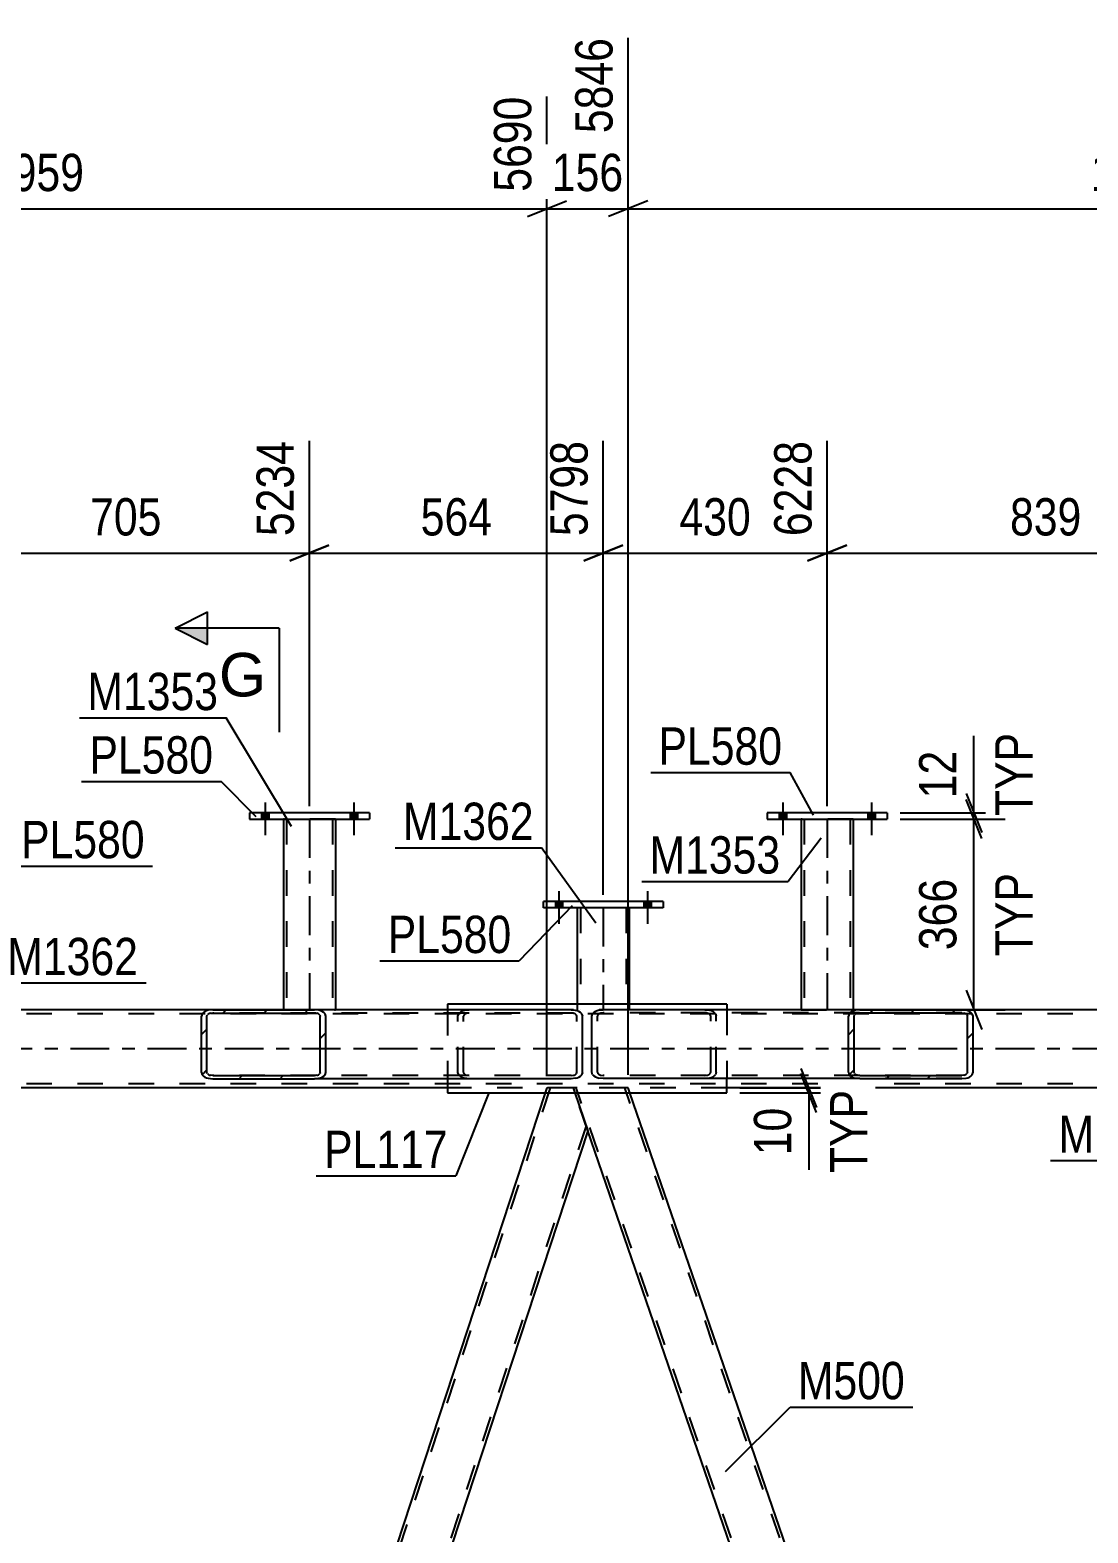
# Model space of a CAD drawing. Header units: millimetres. Extents: x -836 to 353, y -855 to -14.
# Drawn here: x -616.6 to -535.3, y -309.7 to -194.4 of the extents above; entities that cross this region are included whole.
import ezdxf

# ---------------------------------------------------------------- set-up
doc = ezdxf.new("R2010")
doc.units = ezdxf.units.MM
doc.linetypes.add('DXK_LINE_DOT2', pattern=[3.9198, 1.9599, -1.9599])
doc.linetypes.add('DXK_LINE_DOT3', pattern=[5.9187, 2.979, -0.9799, 0.9799, -0.9799])
doc.styles.add('Arial', font='ARIAL.TTF', dxfattribs={"height": 0.2})
doc.styles.add('Arial Narrow', font='ARIALN.TTF', dxfattribs={"height": 0.2})

# ---------------------------------------------------------------- blocks, each defined once
blk = doc.blocks.new('Part-570393895-1716 - 1253')
at = {"linetype": 'Continuous'}
h = blk.add_hatch(dxfattribs=at)
h.set_pattern_fill('', scale=0.7, style=0, pattern_type=0)
h.set_pattern_definition([(45, (-603.3475, -274.5692), (-1.57154, 1.57154), [])])
h.paths.add_polyline_path([(-603.41, -274.39), (-603.35, -274.57), (-603.16, -274.72), (-602.88, -274.83), (-602.54, -274.87), (-594.72, -274.87), (-594.38, -274.83), (-594.1, -274.73), (-593.91, -274.57), (-593.85, -274.39), (-593.85, -270.07), (-593.91, -269.88), (-594.1, -269.73), (-594.38, -269.62), (-594.72, -269.59), (-602.54, -269.59), (-602.88, -269.62), (-603.16, -269.73), (-603.35, -269.88), (-603.41, -270.07)])
h.paths.add_polyline_path([(-602.95, -269.97), (-602.85, -269.9), (-602.71, -269.84), (-602.54, -269.83), (-594.72, -269.83), (-594.55, -269.84), (-594.41, -269.9), (-594.31, -269.97), (-594.28, -270.07), (-594.28, -274.39), (-594.32, -274.48), (-594.41, -274.56), (-594.55, -274.61), (-594.72, -274.63), (-602.54, -274.63), (-602.71, -274.61), (-602.85, -274.56), (-602.95, -274.48), (-602.98, -274.39), (-602.98, -270.07)])
at = {"color": 2, "linetype": 'Continuous'}
for p, q in [((-603.35, -269.88), (-603.41, -270.07)), ((-602.98, -270.07), (-602.95, -269.97)), ((-602.54, -269.59), (-602.88, -269.62)), ((-602.71, -269.84), (-602.54, -269.83)), ((-602.54, -269.59), (-594.72, -269.59)), ((-602.54, -269.83), (-594.72, -269.83)), ((-575.01, -269.59), (-594.72, -269.59)), ((-594.38, -269.62), (-594.72, -269.59)), ((-594.72, -269.83), (-594.55, -269.84)), ((-594.31, -269.97), (-594.28, -270.07)), ((-593.85, -270.07), (-593.91, -269.88)), ((-575.01, -269.59), (-574.68, -269.62)), ((-574.21, -269.88), (-574.14, -270.07)), ((-603.41, -274.39), (-603.41, -270.07)), ((-602.98, -274.39), (-602.98, -270.07)), ((-594.28, -274.39), (-594.28, -270.07)), ((-593.85, -274.39), (-593.85, -270.07)), ((-574.14, -274.39), (-574.14, -270.07)), ((-603.41, -274.39), (-603.35, -274.57)), ((-602.95, -274.48), (-602.98, -274.39)), ((-602.54, -274.63), (-602.71, -274.61)), ((-602.54, -274.63), (-594.72, -274.63)), ((-594.55, -274.61), (-594.72, -274.63)), ((-594.28, -274.39), (-594.32, -274.48)), ((-593.91, -274.57), (-593.85, -274.39)), ((-574.14, -274.39), (-574.21, -274.57)), ((-602.88, -274.83), (-602.54, -274.87)), ((-602.54, -274.87), (-594.72, -274.87)), ((-594.72, -274.87), (-594.38, -274.83)), ((-575.01, -274.87), (-594.72, -274.87)), ((-574.68, -274.83), (-575.01, -274.87))]:
    blk.add_line(p, q, dxfattribs=at)
at = {"color": 7, "linetype": 'DXK_LINE_DOT2'}
for p, q in [((-594.72, -269.59), (-602.54, -269.59)), ((-575.01, -269.83), (-602.54, -269.83)), ((-583.71, -270.07), (-583.64, -269.88)), ((-583.24, -269.98), (-583.27, -270.07)), ((-583.17, -269.62), (-582.84, -269.59)), ((-582.84, -269.83), (-583, -269.85)), ((-574.84, -269.85), (-575.01, -269.83)), ((-574.58, -270.07), (-574.61, -269.98)), ((-583.71, -274.39), (-583.71, -270.07)), ((-583.27, -274.39), (-583.27, -270.07)), ((-574.58, -274.39), (-574.58, -270.07)), ((-575.01, -274.63), (-602.54, -274.63)), ((-583.64, -274.57), (-583.71, -274.39)), ((-583.27, -274.39), (-583.24, -274.48)), ((-583, -274.61), (-582.84, -274.63)), ((-575.01, -274.63), (-574.84, -274.61)), ((-574.61, -274.48), (-574.58, -274.39)), ((-602.54, -274.87), (-594.72, -274.87)), ((-582.84, -274.87), (-583.17, -274.83))]:
    blk.add_line(p, q, dxfattribs=at)
at = {"color": 2, "linetype": 'Continuous'}
for centre, radius, start, end in [((-602.74, -270.42), 0.813, 99.5774, 138.2055), ((-602.64, -270.24), 0.406, 99.5774, 138.2055), ((-594.62, -270.25), 0.406, 41.7863, 80.4144), ((-594.52, -270.42), 0.813, 41.7863, 80.4144), ((-574.81, -270.43), 0.813, 41.7863, 80.4144), ((-602.74, -274.03), 0.813, 221.7863, 260.4144), ((-602.64, -274.21), 0.406, 221.7863, 260.4144), ((-594.62, -274.21), 0.406, 279.5774, 318.2055), ((-594.52, -274.03), 0.813, 279.5774, 318.2055), ((-574.81, -274.03), 0.813, 279.5774, 318.2055)]:
    blk.add_arc(centre, radius, start, end, dxfattribs=at)
at = {"color": 7, "linetype": 'DXK_LINE_DOT2'}
for centre, radius, start, end in [((-583.03, -270.42), 0.813, 99.5774, 138.2055), ((-582.94, -270.25), 0.406, 99.5774, 138.2055), ((-574.91, -270.25), 0.406, 41.7863, 80.4144), ((-583.03, -274.03), 0.813, 221.7863, 260.4144), ((-582.94, -274.21), 0.406, 221.7863, 260.4144), ((-574.91, -274.21), 0.406, 279.5774, 318.2055)]:
    blk.add_arc(centre, radius, start, end, dxfattribs=at)
blk = doc.blocks.new('Part-570393895-1539 - 1253')
at = {"color": 2, "linetype": 'Continuous'}
for p, q in [((-584.51, -269.16), (-584.51, -269.59)), ((-563.07, -269.16), (-584.51, -269.16)), ((-563.07, -269.16), (-563.07, -269.58)), ((-584.51, -274.87), (-584.51, -275.96)), ((-563.07, -275.96), (-563.07, -274.86)), ((-584.51, -275.96), (-563.07, -275.96))]:
    blk.add_line(p, q, dxfattribs=at)
at = {"color": 7, "linetype": 'DXK_LINE_DOT2'}
for p, q in [((-584.51, -269.59), (-584.51, -274.87)), ((-563.07, -269.58), (-563.07, -274.86))]:
    blk.add_line(p, q, dxfattribs=at)
blk = doc.blocks.new('Part-570393895-1575 - 1253')
at = {"color": 7, "linetype": 'DXK_LINE_DOT2'}
for p, q in [((-576.62, -275.58), (-615.01, -392.47)), ((-576.88, -275.58), (-577, -275.96)), ((-574.87, -275.58), (-576.88, -275.58)), ((-576.88, -275.58), (-576.84, -275.58)), ((-574.87, -275.58), (-574.74, -275.96)), ((-573.87, -278.48), (-612.25, -395.37))]:
    blk.add_line(p, q, dxfattribs=at)
at = {"color": 2, "linetype": 'Continuous'}
for p, q in [((-577, -275.96), (-615.14, -392.09)), ((-574.74, -275.96), (-573.74, -278.86)), ((-573.74, -278.86), (-611.87, -394.97))]:
    blk.add_line(p, q, dxfattribs=at)
blk = doc.blocks.new('Part-570393895-1617 - 1253')
at = {"linetype": 'Continuous'}
h = blk.add_hatch(dxfattribs=at)
h.set_pattern_fill('', scale=0.7, style=0, pattern_type=0)
h.set_pattern_definition([(45, (-553.6603, -274.5667), (-1.57154, 1.57154), [])])
h.paths.add_polyline_path([(-553.73, -274.38), (-553.66, -274.57), (-553.47, -274.72), (-553.19, -274.83), (-552.86, -274.86), (-545.03, -274.86), (-544.7, -274.83), (-544.41, -274.72), (-544.23, -274.57), (-544.16, -274.38), (-544.16, -270.06), (-544.23, -269.88), (-544.41, -269.72), (-544.7, -269.62), (-545.03, -269.58), (-552.86, -269.58), (-553.19, -269.62), (-553.47, -269.72), (-553.66, -269.88), (-553.73, -270.06)])
h.paths.add_polyline_path([(-553.26, -269.97), (-553.16, -269.89), (-553.02, -269.84), (-552.86, -269.82), (-545.03, -269.82), (-544.86, -269.84), (-544.72, -269.89), (-544.63, -269.97), (-544.59, -270.06), (-544.59, -274.38), (-544.63, -274.48), (-544.72, -274.55), (-544.86, -274.61), (-545.03, -274.62), (-552.86, -274.62), (-553.02, -274.6), (-553.16, -274.55), (-553.26, -274.47), (-553.29, -274.38), (-553.29, -270.06)])
at = {"color": 2, "linetype": 'Continuous'}
for p, q in [((-573.43, -270.06), (-573.37, -269.88)), ((-572.9, -269.62), (-572.56, -269.58)), ((-552.86, -269.58), (-572.56, -269.58)), ((-553.66, -269.88), (-553.73, -270.06)), ((-553.29, -270.06), (-553.26, -269.97)), ((-552.86, -269.58), (-553.19, -269.62)), ((-553.02, -269.84), (-552.86, -269.82)), ((-552.86, -269.58), (-545.03, -269.58)), ((-552.86, -269.82), (-545.03, -269.82)), ((-544.7, -269.62), (-545.03, -269.58)), ((-545.03, -269.82), (-544.86, -269.84)), ((-544.63, -269.97), (-544.59, -270.06)), ((-544.16, -270.06), (-544.23, -269.88)), ((-573.43, -274.38), (-573.43, -270.06)), ((-553.73, -274.38), (-553.73, -270.06)), ((-553.29, -274.38), (-553.29, -270.06)), ((-544.59, -274.38), (-544.59, -270.06)), ((-544.16, -274.38), (-544.16, -270.06)), ((-573.37, -274.57), (-573.43, -274.38)), ((-553.73, -274.38), (-553.66, -274.57)), ((-553.26, -274.47), (-553.29, -274.38)), ((-552.86, -274.62), (-553.02, -274.6)), ((-552.86, -274.62), (-545.03, -274.62)), ((-544.86, -274.61), (-545.03, -274.62)), ((-544.59, -274.38), (-544.63, -274.48)), ((-544.23, -274.57), (-544.16, -274.38)), ((-572.56, -274.86), (-572.9, -274.83)), ((-552.86, -274.86), (-572.56, -274.86)), ((-553.19, -274.83), (-552.86, -274.86)), ((-552.86, -274.86), (-545.03, -274.86)), ((-545.03, -274.86), (-544.7, -274.83))]:
    blk.add_line(p, q, dxfattribs=at)
at = {"color": 7, "linetype": 'DXK_LINE_DOT2'}
for p, q in [((-572.96, -269.97), (-573, -270.06)), ((-572.56, -269.82), (-572.73, -269.84)), ((-545.03, -269.82), (-572.56, -269.82)), ((-564.74, -269.58), (-564.4, -269.62)), ((-564.57, -269.84), (-564.74, -269.82)), ((-564.3, -270.06), (-564.33, -269.97)), ((-563.93, -269.88), (-563.87, -270.06)), ((-545.03, -269.58), (-552.86, -269.58)), ((-573, -274.38), (-573, -270.06)), ((-564.3, -274.38), (-564.3, -270.06)), ((-563.87, -274.38), (-563.87, -270.06)), ((-573, -274.38), (-572.97, -274.47)), ((-572.73, -274.6), (-572.56, -274.62)), ((-545.03, -274.62), (-572.56, -274.62)), ((-564.74, -274.62), (-564.57, -274.6)), ((-564.33, -274.47), (-564.3, -274.38)), ((-563.87, -274.38), (-563.93, -274.57)), ((-564.4, -274.83), (-564.74, -274.86)), ((-545.03, -274.86), (-552.86, -274.86))]:
    blk.add_line(p, q, dxfattribs=at)
at = {"color": 2, "linetype": 'Continuous'}
for centre, radius, start, end in [((-572.76, -270.42), 0.813, 99.5774, 138.2055), ((-553.05, -270.42), 0.813, 99.5774, 138.2055), ((-552.96, -270.24), 0.406, 99.5774, 138.2055), ((-544.93, -270.24), 0.406, 41.7863, 80.4144), ((-544.83, -270.42), 0.813, 41.7863, 80.4144), ((-572.76, -274.02), 0.813, 221.7863, 260.4144), ((-553.05, -274.03), 0.813, 221.7863, 260.4144), ((-552.96, -274.2), 0.406, 221.7863, 260.4144), ((-544.93, -274.2), 0.406, 279.5774, 318.2055), ((-544.83, -274.03), 0.813, 279.5774, 318.2055)]:
    blk.add_arc(centre, radius, start, end, dxfattribs=at)
at = {"color": 7, "linetype": 'DXK_LINE_DOT2'}
for centre, radius, start, end in [((-572.66, -270.24), 0.406, 99.5774, 138.2055), ((-564.64, -270.24), 0.406, 41.7863, 80.4144), ((-564.54, -270.42), 0.813, 41.7863, 80.4144), ((-572.66, -274.2), 0.406, 221.7863, 260.4144), ((-564.64, -274.2), 0.406, 279.5774, 318.2055), ((-564.54, -274.02), 0.813, 279.5774, 318.2055)]:
    blk.add_arc(centre, radius, start, end, dxfattribs=at)
blk = doc.blocks.new('Part-570393895-2013 - 1253')
at = {"color": 2, "linetype": 'Continuous'}
for p, q in [((-557.36, -254.94), (-557.36, -269.58)), ((-553.36, -254.94), (-553.36, -269.58))]:
    blk.add_line(p, q, dxfattribs=at)
at = {"color": 7, "linetype": 'DXK_LINE_DOT2'}
for p, q in [((-553.36, -254.94), (-557.36, -254.94)), ((-557.12, -254.94), (-557.12, -269.58)), ((-553.6, -254.94), (-553.6, -269.58)), ((-557.36, -269.58), (-557.36, -269.58)), ((-557.36, -269.58), (-553.36, -269.58)), ((-553.36, -269.58), (-553.36, -269.58)), ((-553.36, -269.58), (-553.36, -269.58))]:
    blk.add_line(p, q, dxfattribs=at)
at = {"color": 7, "linetype": 'DXK_LINE_DOT3'}
blk.add_line((-555.36, -254.94), (-555.36, -269.58), dxfattribs=at)
blk = doc.blocks.new('Part-570393895-1684 - 1253')
at = {"color": 7, "linetype": 'DXK_LINE_DOT2'}
for p, q in [((-570.64, -275.58), (-574.87, -275.58)), ((-574.87, -275.58), (-574.83, -275.58)), ((-573.74, -278.86), (-574.87, -275.58)), ((-533.38, -395.37), (-574.62, -275.58)), ((-529.65, -395.37), (-570.89, -275.58)), ((-570.51, -275.96), (-570.64, -275.58))]:
    blk.add_line(p, q, dxfattribs=at)
at = {"color": 2, "linetype": 'Continuous'}
for p, q in [((-530.53, -392.09), (-570.51, -275.96)), ((-533.77, -394.97), (-573.74, -278.86))]:
    blk.add_line(p, q, dxfattribs=at)
blk = doc.blocks.new('Part-570393895-1876 - 1253')
at = {"color": 2, "linetype": 'Continuous'}
for p, q in [((-574.55, -261.74), (-574.55, -269.16)), ((-570.55, -261.74), (-570.55, -269.16))]:
    blk.add_line(p, q, dxfattribs=at)
at = {"color": 7, "linetype": 'DXK_LINE_DOT2'}
for p, q in [((-570.55, -261.74), (-574.55, -261.74)), ((-574.31, -261.74), (-574.31, -269.59)), ((-570.79, -261.74), (-570.79, -269.58)), ((-574.55, -269.16), (-574.55, -269.59)), ((-570.55, -269.58), (-574.55, -269.59)), ((-570.55, -269.16), (-570.55, -269.58))]:
    blk.add_line(p, q, dxfattribs=at)
at = {"color": 7, "linetype": 'DXK_LINE_DOT3'}
blk.add_line((-572.55, -261.74), (-572.55, -269.59), dxfattribs=at)
blk = doc.blocks.new('Bolt-570393895-1765 - 1253')
at = {"linetype": 'Continuous'}
for points in [[(-575.67, -261.26), (-576.23, -261.26), (-576.23, -261.74), (-575.67, -261.74)], [(-575.67, -261.26), (-576.23, -261.26), (-576.23, -261.74), (-575.67, -261.74)], [(-568.87, -261.26), (-569.43, -261.26), (-569.43, -261.74), (-568.87, -261.74)], [(-568.87, -261.26), (-569.43, -261.26), (-569.43, -261.74), (-568.87, -261.74)]]:
    blk.add_hatch(color=1, dxfattribs=at).paths.add_polyline_path(points)
at = {"color": 1, "linetype": 'Continuous'}
for p, q in [((-575.95, -260.46), (-575.95, -262.98)), ((-575.95, -260.46), (-575.95, -262.98)), ((-569.15, -260.46), (-569.15, -262.98)), ((-569.15, -260.46), (-569.15, -262.98)), ((-576.23, -261.26), (-576.23, -261.74)), ((-576.23, -261.26), (-576.23, -261.74)), ((-575.67, -261.26), (-575.67, -261.74)), ((-575.67, -261.26), (-575.67, -261.74)), ((-569.43, -261.26), (-569.43, -261.74)), ((-569.43, -261.26), (-569.43, -261.74)), ((-568.87, -261.26), (-568.87, -261.74)), ((-568.87, -261.26), (-568.87, -261.74))]:
    blk.add_line(p, q, dxfattribs=at)
blk = doc.blocks.new('Bolt-570393895-1793 - 1253')
at = {"linetype": 'Continuous'}
for points in [[(-598.23, -254.46), (-598.79, -254.46), (-598.79, -254.94), (-598.23, -254.94)], [(-598.23, -254.46), (-598.79, -254.46), (-598.79, -254.94), (-598.23, -254.94)], [(-591.43, -254.46), (-591.99, -254.46), (-591.99, -254.94), (-591.43, -254.94)], [(-591.43, -254.46), (-591.99, -254.46), (-591.99, -254.94), (-591.43, -254.94)]]:
    blk.add_hatch(color=1, dxfattribs=at).paths.add_polyline_path(points)
at = {"color": 1, "linetype": 'Continuous'}
for p, q in [((-598.51, -253.66), (-598.51, -256.18)), ((-598.51, -253.66), (-598.51, -256.18)), ((-591.71, -253.66), (-591.71, -256.18)), ((-591.71, -253.66), (-591.71, -256.18)), ((-598.79, -254.46), (-598.79, -254.94)), ((-598.79, -254.46), (-598.79, -254.94)), ((-598.23, -254.46), (-598.23, -254.94)), ((-598.23, -254.46), (-598.23, -254.94)), ((-591.99, -254.46), (-591.99, -254.94)), ((-591.99, -254.46), (-591.99, -254.94)), ((-591.43, -254.46), (-591.43, -254.94)), ((-591.43, -254.46), (-591.43, -254.94))]:
    blk.add_line(p, q, dxfattribs=at)
blk = doc.blocks.new('Bolt-570393895-1795 - 1253')
at = {"linetype": 'Continuous'}
for points in [[(-558.48, -254.46), (-559.04, -254.46), (-559.04, -254.94), (-558.48, -254.94)], [(-558.48, -254.46), (-559.04, -254.46), (-559.04, -254.94), (-558.48, -254.94)], [(-551.68, -254.46), (-552.24, -254.46), (-552.24, -254.94), (-551.68, -254.94)], [(-551.68, -254.46), (-552.24, -254.46), (-552.24, -254.94), (-551.68, -254.94)]]:
    blk.add_hatch(color=1, dxfattribs=at).paths.add_polyline_path(points)
at = {"color": 1, "linetype": 'Continuous'}
for p, q in [((-558.76, -253.66), (-558.76, -256.18)), ((-558.76, -253.66), (-558.76, -256.18)), ((-551.96, -253.66), (-551.96, -256.18)), ((-551.96, -253.66), (-551.96, -256.18)), ((-559.04, -254.46), (-559.04, -254.94)), ((-559.04, -254.46), (-559.04, -254.94)), ((-558.48, -254.46), (-558.48, -254.94)), ((-558.48, -254.46), (-558.48, -254.94)), ((-552.24, -254.46), (-552.24, -254.94)), ((-552.24, -254.46), (-552.24, -254.94)), ((-551.68, -254.46), (-551.68, -254.94)), ((-551.68, -254.46), (-551.68, -254.94))]:
    blk.add_line(p, q, dxfattribs=at)
blk = doc.blocks.new('Part-570393895-1840 - 1253')
at = {"color": 7, "linetype": 'DXK_LINE_DOT2'}
for p, q in [((-89.63, -269.9), (-804.47, -269.9)), ((-563.07, -269.58), (-584.51, -269.58)), ((-89.63, -275.26), (-804.47, -275.26)), ((-563.07, -275.58), (-584.51, -275.58))]:
    blk.add_line(p, q, dxfattribs=at)
at = {"color": 2, "linetype": 'Continuous'}
for p, q in [((-584.51, -269.58), (-647.67, -269.58)), ((-499.9, -269.58), (-563.07, -269.58)), ((-584.51, -275.58), (-647.67, -275.58)), ((-499.9, -275.58), (-563.07, -275.58))]:
    blk.add_line(p, q, dxfattribs=at)
at = {"color": 7, "linetype": 'DXK_LINE_DOT3'}
blk.add_line((-89.63, -272.58), (-804.47, -272.58), dxfattribs=at)
blk = doc.blocks.new('Part-570393895-1881 - 1253')
at = {"color": 2, "linetype": 'Continuous'}
for p, q in [((-567.95, -261.26), (-577.15, -261.26)), ((-577.15, -261.74), (-577.15, -261.26)), ((-567.95, -261.74), (-577.15, -261.74)), ((-567.95, -261.26), (-567.95, -261.74))]:
    blk.add_line(p, q, dxfattribs=at)
blk = doc.blocks.new('Part-570393895-2006 - 1253')
at = {"color": 2, "linetype": 'Continuous'}
for p, q in [((-599.71, -254.46), (-599.71, -254.94)), ((-590.51, -254.46), (-599.71, -254.46)), ((-599.71, -254.94), (-590.51, -254.94)), ((-590.51, -254.46), (-590.51, -254.94))]:
    blk.add_line(p, q, dxfattribs=at)
blk = doc.blocks.new('Part-570393895-2018 - 1253')
at = {"color": 2, "linetype": 'Continuous'}
for p, q in [((-559.96, -254.46), (-559.96, -254.94)), ((-550.76, -254.46), (-559.96, -254.46)), ((-559.96, -254.94), (-550.76, -254.94)), ((-550.76, -254.46), (-550.76, -254.94))]:
    blk.add_line(p, q, dxfattribs=at)
blk = doc.blocks.new('Part-570393895-2118 - 1253')
at = {"color": 2, "linetype": 'Continuous'}
for p, q in [((-597.11, -254.94), (-597.11, -269.58)), ((-593.11, -254.94), (-593.11, -269.58))]:
    blk.add_line(p, q, dxfattribs=at)
at = {"color": 7, "linetype": 'DXK_LINE_DOT2'}
for p, q in [((-593.11, -254.94), (-597.11, -254.94)), ((-596.87, -254.94), (-596.87, -269.58)), ((-593.35, -254.94), (-593.35, -269.58)), ((-597.11, -269.58), (-597.11, -269.58)), ((-597.11, -269.58), (-593.11, -269.58)), ((-593.11, -269.58), (-593.11, -269.58)), ((-593.11, -269.58), (-593.11, -269.58))]:
    blk.add_line(p, q, dxfattribs=at)
at = {"color": 7, "linetype": 'DXK_LINE_DOT3'}
blk.add_line((-595.11, -254.94), (-595.11, -269.58), dxfattribs=at)
blk = doc.blocks.new('StraightDimension-570393895-15830 - 1253')
at = {"color": 7, "linetype": 'Continuous'}
for p, q in [((-555.36, -253.94), (-555.36, -225.9)), ((-521.79, -259.78), (-521.79, -225.9)), ((-553.86, -233.91), (-556.86, -235.11)), ((-523.29, -235.11), (-520.29, -233.91)), ((-555.36, -234.51), (-521.79, -234.51))]:
    blk.add_line(p, q, dxfattribs=at)
at = {"color": 0}
blk.add_wipeout([(-535.23, -233.76), (-535.23, -229.56), (-541.92, -229.56), (-541.92, -233.76)], dxfattribs=at)
at = {"color": 3, "style": 'Arial Narrow'}
blk.add_text('839', height=2.863, dxfattribs=at).set_placement((-541.32, -233.16))
at = {"color": 0, "linetype": 'Continuous'}
blk.add_wipeout([(-522.39, -225.3), (-526.59, -225.3), (-526.59, -233.81), (-522.39, -233.81)], dxfattribs=at)
at = {"color": 3, "linetype": 'Continuous', "style": 'Arial Narrow'}
blk.add_text('7067', height=2.863, rotation=90.0002, dxfattribs=at).set_placement((-522.99, -233.21))
blk = doc.blocks.new('StraightDimension-570393895-15832 - 1253')
at = {"color": 7, "linetype": 'Continuous'}
for p, q in [((-595.11, -253.94), (-595.11, -225.9)), ((-572.55, -260.74), (-572.55, -225.9)), ((-593.61, -233.91), (-596.61, -235.11)), ((-574.05, -235.11), (-571.05, -233.91)), ((-595.11, -234.51), (-572.55, -234.51))]:
    blk.add_line(p, q, dxfattribs=at)
at = {"color": 0}
blk.add_wipeout([(-580.49, -233.76), (-580.49, -229.56), (-587.17, -229.56), (-587.17, -233.76)], dxfattribs=at)
at = {"color": 3, "style": 'Arial Narrow'}
blk.add_text('564', height=2.863, dxfattribs=at).set_placement((-586.57, -233.16))
at = {"color": 0, "linetype": 'Continuous'}
blk.add_wipeout([(-573.15, -225.3), (-577.35, -225.3), (-577.35, -233.81), (-573.15, -233.81)], dxfattribs=at)
at = {"color": 3, "linetype": 'Continuous', "style": 'Arial Narrow'}
blk.add_text('5798', height=2.863, rotation=90.0002, dxfattribs=at).set_placement((-573.75, -233.21))
blk = doc.blocks.new('StraightDimension-570393895-24830 - 1253')
at = {"color": 7, "linetype": 'Continuous'}
for p, q in [((-557.37, -274.08), (-556.17, -277.08)), ((-556.17, -277.46), (-557.37, -274.46)), ((-562.07, -275.58), (-554.37, -275.58)), ((-556.77, -275.96), (-556.77, -275.58)), ((-562.07, -275.96), (-554.37, -275.96)), ((-556.77, -275.96), (-556.77, -281.87)), ((-556.77, -275.96), (-556.77, -281.87))]:
    blk.add_line(p, q, dxfattribs=at)
at = {"color": 0, "linetype": 'Continuous'}
blk.add_wipeout([(-551.67, -275.12), (-555.87, -275.12), (-555.87, -282.71), (-551.67, -282.71)], dxfattribs=at)
at = {"color": 0}
blk.add_wipeout([(-557.52, -276.49), (-561.72, -276.49), (-561.72, -281.35), (-557.52, -281.35)], dxfattribs=at)
at = {"color": 3, "linetype": 'Continuous', "style": 'Arial Narrow'}
blk.add_text('TYP', height=2.863, rotation=90.0002, dxfattribs=at).set_placement((-552.27, -282.11))
at = {"color": 3, "style": 'Arial Narrow'}
blk.add_text('10', height=2.863, rotation=90.0002, dxfattribs=at).set_placement((-558.12, -280.75))
blk = doc.blocks.new('StraightDimension-570393895-2436 - 1253')
at = {"color": 7, "linetype": 'Continuous'}
for p, q in [((-655.25, -274.58), (-655.25, -194.96)), ((-576.88, -274.58), (-576.88, -199.46)), ((-653.75, -207.47), (-656.75, -208.67)), ((-578.38, -208.67), (-575.38, -207.47)), ((-655.25, -208.07), (-576.88, -208.07))]:
    blk.add_line(p, q, dxfattribs=at)
at = {"color": 0}
blk.add_wipeout([(-611.81, -207.32), (-611.81, -203.12), (-620.32, -203.12), (-620.32, -207.32)], dxfattribs=at)
at = {"color": 3, "style": 'Arial Narrow'}
blk.add_text('1959', height=2.863, dxfattribs=at).set_placement((-619.72, -206.72))
at = {"color": 0, "linetype": 'Continuous'}
blk.add_wipeout([(-577.48, -198.86), (-581.68, -198.86), (-581.68, -207.37), (-577.48, -207.37)], dxfattribs=at)
at = {"color": 3, "linetype": 'Continuous', "style": 'Arial Narrow'}
blk.add_text('5690', height=2.863, rotation=90.0002, dxfattribs=at).set_placement((-578.08, -206.77))
blk = doc.blocks.new('StraightDimension-570393895-2459 - 1253')
at = {"color": 7, "linetype": 'Continuous'}
for p, q in [((-570.64, -274.58), (-570.64, -194.96)), ((-576.88, -274.58), (-576.88, -199.46)), ((-578.38, -208.67), (-575.38, -207.47)), ((-569.14, -207.47), (-572.14, -208.67)), ((-576.88, -208.07), (-570.64, -208.07))]:
    blk.add_line(p, q, dxfattribs=at)
at = {"color": 0}
blk.add_wipeout([(-570.42, -207.32), (-570.42, -203.12), (-577.1, -203.12), (-577.1, -207.32)], dxfattribs=at)
at = {"color": 3, "style": 'Arial Narrow'}
blk.add_text('156', height=2.863, dxfattribs=at).set_placement((-576.5, -206.72))
at = {"color": 0, "linetype": 'Continuous'}
blk.add_wipeout([(-571.24, -194.36), (-575.44, -194.36), (-575.44, -202.87), (-571.24, -202.87)], dxfattribs=at)
at = {"color": 3, "linetype": 'Continuous', "style": 'Arial Narrow'}
blk.add_text('5846', height=2.863, rotation=90.0002, dxfattribs=at).set_placement((-571.84, -202.27))
blk = doc.blocks.new('StraightDimension-570393895-2482 - 1253')
at = {"color": 7, "linetype": 'Continuous'}
for p, q in [((-570.64, -274.58), (-570.64, -194.96)), ((-492.27, -274.58), (-492.27, -199.46)), ((-569.14, -207.47), (-572.14, -208.67)), ((-493.77, -208.67), (-490.77, -207.47)), ((-570.64, -208.07), (-492.27, -208.07))]:
    blk.add_line(p, q, dxfattribs=at)
at = {"color": 0}
blk.add_wipeout([(-527.2, -207.32), (-527.2, -203.12), (-535.71, -203.12), (-535.71, -207.32)], dxfattribs=at)
at = {"color": 3, "style": 'Arial Narrow'}
blk.add_text('1959', height=2.863, dxfattribs=at).set_placement((-535.11, -206.72))
at = {"color": 0, "linetype": 'Continuous'}
blk.add_wipeout([(-492.87, -198.86), (-497.07, -198.86), (-497.07, -207.37), (-492.87, -207.37)], dxfattribs=at)
at = {"color": 3, "linetype": 'Continuous', "style": 'Arial Narrow'}
blk.add_text('7805', height=2.863, rotation=90.0002, dxfattribs=at).set_placement((-493.47, -206.77))
blk = doc.blocks.new('StraightDimension-570393895-15831 - 1253')
at = {"color": 7, "linetype": 'Continuous'}
for p, q in [((-572.55, -260.74), (-572.55, -225.9)), ((-555.36, -253.94), (-555.36, -225.9)), ((-571.05, -233.91), (-574.05, -235.11)), ((-556.86, -235.11), (-553.86, -233.91)), ((-572.55, -234.51), (-555.36, -234.51))]:
    blk.add_line(p, q, dxfattribs=at)
at = {"color": 0}
blk.add_wipeout([(-560.61, -233.76), (-560.61, -229.56), (-567.3, -229.56), (-567.3, -233.76)], dxfattribs=at)
at = {"color": 3, "style": 'Arial Narrow'}
blk.add_text('430', height=2.863, dxfattribs=at).set_placement((-566.7, -233.16))
at = {"color": 0, "linetype": 'Continuous'}
blk.add_wipeout([(-555.96, -225.3), (-560.16, -225.3), (-560.16, -233.81), (-555.96, -233.81)], dxfattribs=at)
at = {"color": 3, "linetype": 'Continuous', "style": 'Arial Narrow'}
blk.add_text('6228', height=2.863, rotation=90.0002, dxfattribs=at).set_placement((-556.56, -233.21))
blk = doc.blocks.new('StraightDimension-570393895-15833 - 1253')
at = {"color": 7, "linetype": 'Continuous'}
for p, q in [((-623.31, -260.74), (-623.31, -221.4)), ((-595.11, -253.94), (-595.11, -225.9)), ((-621.81, -233.91), (-624.81, -235.11)), ((-596.61, -235.11), (-593.61, -233.91)), ((-623.31, -234.51), (-595.11, -234.51))]:
    blk.add_line(p, q, dxfattribs=at)
at = {"color": 0}
blk.add_wipeout([(-605.87, -233.76), (-605.87, -229.56), (-612.55, -229.56), (-612.55, -233.76)], dxfattribs=at)
at = {"color": 3, "style": 'Arial Narrow'}
blk.add_text('705', height=2.863, dxfattribs=at).set_placement((-611.95, -233.16))
at = {"color": 0, "linetype": 'Continuous'}
blk.add_wipeout([(-595.71, -225.3), (-599.91, -225.3), (-599.91, -233.81), (-595.71, -233.81)], dxfattribs=at)
at = {"color": 3, "linetype": 'Continuous', "style": 'Arial Narrow'}
blk.add_text('5234', height=2.863, rotation=90.0002, dxfattribs=at).set_placement((-596.31, -233.21))
blk = doc.blocks.new('StraightDimension-570393895-24321 - 1253')
at = {"color": 7, "linetype": 'Continuous'}
for p, q in [((-544.09, -254.46), (-544.09, -248.55)), ((-544.09, -254.46), (-544.09, -248.55)), ((-544.69, -252.96), (-543.49, -255.96)), ((-543.49, -256.44), (-544.69, -253.44)), ((-549.76, -254.46), (-541.69, -254.46)), ((-549.76, -254.94), (-541.69, -254.94)), ((-544.09, -254.94), (-544.09, -254.46))]:
    blk.add_line(p, q, dxfattribs=at)
at = {"color": 0, "linetype": 'Continuous'}
blk.add_wipeout([(-538.99, -247.71), (-543.19, -247.71), (-543.19, -255.3), (-538.99, -255.3)], dxfattribs=at)
at = {"color": 0}
blk.add_wipeout([(-544.84, -249.08), (-549.04, -249.08), (-549.04, -253.94), (-544.84, -253.94)], dxfattribs=at)
at = {"color": 3, "linetype": 'Continuous', "style": 'Arial Narrow'}
blk.add_text('TYP', height=2.863, rotation=90.0002, dxfattribs=at).set_placement((-539.59, -254.7))
at = {"color": 3, "style": 'Arial Narrow'}
blk.add_text('12', height=2.863, rotation=90.0002, dxfattribs=at).set_placement((-545.44, -253.34))
blk = doc.blocks.new('StraightDimension-570393895-24322 - 1253')
at = {"color": 7, "linetype": 'Continuous'}
for p, q in [((-543.49, -256.44), (-544.69, -253.44)), ((-549.76, -254.94), (-541.69, -254.94)), ((-544.09, -269.58), (-544.09, -254.94)), ((-544.69, -268.08), (-543.49, -271.08)), ((-552.36, -269.58), (-541.69, -269.58))]:
    blk.add_line(p, q, dxfattribs=at)
at = {"color": 0, "linetype": 'Continuous'}
blk.add_wipeout([(-538.99, -258.47), (-543.19, -258.47), (-543.19, -266.06), (-538.99, -266.06)], dxfattribs=at)
at = {"color": 0}
blk.add_wipeout([(-544.84, -258.92), (-549.04, -258.92), (-549.04, -265.6), (-544.84, -265.6)], dxfattribs=at)
at = {"color": 3, "linetype": 'Continuous', "style": 'Arial Narrow'}
blk.add_text('TYP', height=2.863, rotation=90.0002, dxfattribs=at).set_placement((-539.59, -265.46))
at = {"color": 3, "style": 'Arial Narrow'}
blk.add_text('366', height=2.863, rotation=90.0002, dxfattribs=at).set_placement((-545.44, -265))
blk = doc.blocks.new('Mark-570393895-1535 - 1253')
at = {"color": 30, "linetype": 'Continuous'}
for p in [(-581.34, -275.96), (-594.59, -282.33)]:
    blk.add_line(p, (-583.88, -282.33), dxfattribs=at)
at = {"color": 0}
blk.add_wipeout([(-584.48, -281.73), (-584.48, -278.73), (-593.99, -278.73), (-593.99, -281.73)], dxfattribs=at)
blk.add_wipeout([(-584.48, -281.73), (-584.48, -278.73), (-593.99, -278.73), (-593.99, -281.73)], dxfattribs=at)
at = {"color": 3, "style": 'Arial Narrow'}
blk.add_text('PL117', height=2.863, dxfattribs=at).set_placement((-593.99, -281.73))
blk = doc.blocks.new('Mark-570393895-2009 - 1253')
at = {"color": 30, "linetype": 'Continuous'}
for p in [(-555.81, -256.4), (-569.6, -259.72)]:
    blk.add_line(p, (-558.35, -259.72), dxfattribs=at)
at = {"color": 0}
blk.add_wipeout([(-558.95, -259.12), (-558.95, -256.12), (-569, -256.12), (-569, -259.12)], dxfattribs=at)
blk.add_wipeout([(-558.95, -259.12), (-558.95, -256.12), (-569, -256.12), (-569, -259.12)], dxfattribs=at)
at = {"color": 3, "style": 'Arial Narrow'}
blk.add_text('M1353', height=2.863, dxfattribs=at).set_placement((-569, -259.12))
blk = doc.blocks.new('Mark-570393895-1680 - 1253')
at = {"color": 30, "linetype": 'Continuous'}
for p, q in [((-563.16, -305.03), (-558.21, -300.08)), ((-558.21, -300.08), (-548.79, -300.08))]:
    blk.add_line(p, q, dxfattribs=at)
at = {"color": 0}
blk.add_wipeout([(-549.39, -299.48), (-549.39, -296.48), (-557.61, -296.48), (-557.61, -299.48)], dxfattribs=at)
blk.add_wipeout([(-549.39, -299.48), (-549.39, -296.48), (-557.61, -296.48), (-557.61, -299.48)], dxfattribs=at)
at = {"color": 3, "style": 'Arial Narrow'}
blk.add_text('M500', height=2.863, dxfattribs=at).set_placement((-557.61, -299.48))
blk = doc.blocks.new('Mark-570393895-1872 - 1253')
at = {"color": 30, "linetype": 'Continuous'}
for p in [(-588.53, -257.14), (-573.13, -262.94)]:
    blk.add_line(p, (-577.28, -257.14), dxfattribs=at)
at = {"color": 0}
blk.add_wipeout([(-577.88, -256.54), (-577.88, -253.54), (-587.93, -253.54), (-587.93, -256.54)], dxfattribs=at)
blk.add_wipeout([(-577.88, -256.54), (-577.88, -253.54), (-587.93, -253.54), (-587.93, -256.54)], dxfattribs=at)
at = {"color": 3, "style": 'Arial Narrow'}
blk.add_text('M1362', height=2.863, dxfattribs=at).set_placement((-587.93, -256.54))
blk = doc.blocks.new('Mark-570393895-1892 - 1253')
at = {"color": 30, "linetype": 'Continuous'}
for p, q in [((-622.04, -265.38), (-618.91, -267.52)), ((-618.91, -267.52), (-607.65, -267.52))]:
    blk.add_line(p, q, dxfattribs=at)
at = {"color": 0}
blk.add_wipeout([(-608.25, -266.92), (-608.25, -263.92), (-618.31, -263.92), (-618.31, -266.92)], dxfattribs=at)
blk.add_wipeout([(-608.25, -266.92), (-608.25, -263.92), (-618.31, -263.92), (-618.31, -266.92)], dxfattribs=at)
at = {"color": 3, "style": 'Arial Narrow'}
blk.add_text('M1362', height=2.863, dxfattribs=at).set_placement((-618.31, -266.92))
blk = doc.blocks.new('Mark-570393895-1877 - 1253')
at = {"color": 30, "linetype": 'Continuous'}
for p in [(-574.94, -261.61), (-589.7, -265.82)]:
    blk.add_line(p, (-579, -265.82), dxfattribs=at)
at = {"color": 0}
blk.add_wipeout([(-579.6, -265.22), (-579.6, -262.22), (-589.1, -262.22), (-589.1, -265.22)], dxfattribs=at)
blk.add_wipeout([(-579.6, -265.22), (-579.6, -262.22), (-589.1, -262.22), (-589.1, -265.22)], dxfattribs=at)
at = {"color": 3, "style": 'Arial Narrow'}
blk.add_text('PL580', height=2.863, dxfattribs=at).set_placement((-589.1, -265.22))
blk = doc.blocks.new('Mark-570393895-2002 - 1253')
at = {"color": 30, "linetype": 'Continuous'}
for p in [(-612.6, -252.04), (-599.2, -254.77)]:
    blk.add_line(p, (-601.9, -252.04), dxfattribs=at)
at = {"color": 0}
blk.add_wipeout([(-602.5, -251.44), (-602.5, -248.44), (-612, -248.44), (-612, -251.44)], dxfattribs=at)
blk.add_wipeout([(-602.5, -251.44), (-602.5, -248.44), (-612, -248.44), (-612, -251.44)], dxfattribs=at)
at = {"color": 3, "style": 'Arial Narrow'}
blk.add_text('PL580', height=2.863, dxfattribs=at).set_placement((-612, -251.44))
blk = doc.blocks.new('Mark-570393895-2014 - 1253')
at = {"color": 30, "linetype": 'Continuous'}
for p in [(-568.91, -251.36), (-556.41, -254.64)]:
    blk.add_line(p, (-558.2, -251.36), dxfattribs=at)
at = {"color": 0}
blk.add_wipeout([(-558.8, -250.76), (-558.8, -247.76), (-568.31, -247.76), (-568.31, -250.76)], dxfattribs=at)
blk.add_wipeout([(-558.8, -250.76), (-558.8, -247.76), (-568.31, -247.76), (-568.31, -250.76)], dxfattribs=at)
at = {"color": 3, "style": 'Arial Narrow'}
blk.add_text('PL580', height=2.863, dxfattribs=at).set_placement((-568.31, -250.76))
blk = doc.blocks.new('Mark-570393895-2103 - 1253')
at = {"color": 30, "linetype": 'Continuous'}
for p in [(-520.56, -268.32), (-538.2, -281.16)]:
    blk.add_line(p, (-526.95, -281.16), dxfattribs=at)
at = {"color": 0}
blk.add_wipeout([(-527.55, -280.56), (-527.55, -277.56), (-537.6, -277.56), (-537.6, -280.56)], dxfattribs=at)
blk.add_wipeout([(-527.55, -280.56), (-527.55, -277.56), (-537.6, -277.56), (-537.6, -280.56)], dxfattribs=at)
at = {"color": 3, "style": 'Arial Narrow'}
blk.add_text('M1450', height=2.863, dxfattribs=at).set_placement((-537.6, -280.56))
blk = doc.blocks.new('Mark-570393895-2108 - 1253')
at = {"color": 30, "linetype": 'Continuous'}
for p, q in [((-619, -261.46), (-617.85, -258.54)), ((-617.85, -258.54), (-607.15, -258.54))]:
    blk.add_line(p, q, dxfattribs=at)
at = {"color": 0}
blk.add_wipeout([(-607.75, -257.94), (-607.75, -254.94), (-617.25, -254.94), (-617.25, -257.94)], dxfattribs=at)
blk.add_wipeout([(-607.75, -257.94), (-607.75, -254.94), (-617.25, -254.94), (-617.25, -257.94)], dxfattribs=at)
at = {"color": 3, "style": 'Arial Narrow'}
blk.add_text('PL580', height=2.863, dxfattribs=at).set_placement((-617.25, -257.94))
blk = doc.blocks.new('Mark-570393895-2114 - 1253')
at = {"color": 30, "linetype": 'Continuous'}
for p in [(-612.76, -247.17), (-596.5, -255.51)]:
    blk.add_line(p, (-601.5, -247.17), dxfattribs=at)
at = {"color": 0}
blk.add_wipeout([(-602.1, -246.57), (-602.1, -243.57), (-612.16, -243.57), (-612.16, -246.57)], dxfattribs=at)
blk.add_wipeout([(-602.1, -246.57), (-602.1, -243.57), (-612.16, -243.57), (-612.16, -246.57)], dxfattribs=at)
at = {"color": 3, "style": 'Arial Narrow'}
blk.add_text('M1353', height=2.863, dxfattribs=at).set_placement((-612.16, -246.57))
blk = doc.blocks.new('SectionMark-570393895-3706 - 1253')
at = {"linetype": 'Continuous'}
blk.add_hatch(color=6, dxfattribs=at).paths.add_polyline_path([(-602.93, -240.27), (-602.93, -241.52), (-605.43, -240.27)])
at = {"color": 6, "linetype": 'Continuous'}
for p, q in [((-605.43, -240.27), (-602.93, -239.02)), ((-602.93, -241.52), (-602.93, -239.02)), ((-597.43, -240.27), (-605.43, -240.27)), ((-605.43, -240.27), (-602.93, -241.52)), ((-597.43, -240.27), (-597.43, -248.27))]:
    blk.add_line(p, q, dxfattribs=at)
at = {"color": 0, "linetype": 'Continuous'}
blk.add_wipeout([(-598.43, -245.52), (-598.43, -242.02), (-602.06, -242.02), (-602.06, -245.52)], dxfattribs=at)
at = {"color": 3, "linetype": 'Continuous', "style": 'Arial'}
blk.add_text('G', height=3.34, dxfattribs=at).set_placement((-602.06, -245.52))

msp = doc.modelspace()

# ---------------------------------------------------------------- block references
for name in ['Bolt-570393895-1793 - 1253', 'Bolt-570393895-1795 - 1253', 'Part-570393895-2006 - 1253', 'Part-570393895-2118 - 1253', 'Part-570393895-2018 - 1253', 'Part-570393895-2013 - 1253', 'Bolt-570393895-1765 - 1253', 'Part-570393895-1881 - 1253', 'Part-570393895-1876 - 1253', 'Part-570393895-1840 - 1253', 'Part-570393895-1716 - 1253', 'Part-570393895-1539 - 1253', 'Part-570393895-1617 - 1253', 'Part-570393895-1575 - 1253', 'Part-570393895-1684 - 1253']:
    msp.add_blockref(name, (0, 0))

# ---------------------------------------------------------------- next in the draw order: block references
for name in ['StraightDimension-570393895-15832 - 1253', 'StraightDimension-570393895-15830 - 1253', 'StraightDimension-570393895-24830 - 1253', 'Mark-570393895-1535 - 1253', 'Mark-570393895-1680 - 1253']:
    msp.add_blockref(name, (0, 0))

# ---------------------------------------------------------------- next in the draw order: block references
msp.add_blockref('StraightDimension-570393895-2436 - 1253', (0, 0))

# ---------------------------------------------------------------- next in the draw order: block references
for name in ['StraightDimension-570393895-2459 - 1253', 'StraightDimension-570393895-15833 - 1253', 'Mark-570393895-1892 - 1253']:
    msp.add_blockref(name, (0, 0))

# ---------------------------------------------------------------- next in the draw order: block references
for name in ['StraightDimension-570393895-2482 - 1253', 'Mark-570393895-2002 - 1253']:
    msp.add_blockref(name, (0, 0))

# ---------------------------------------------------------------- next in the draw order: block references
for name in ['StraightDimension-570393895-15831 - 1253', 'StraightDimension-570393895-24321 - 1253', 'Mark-570393895-2108 - 1253', 'Mark-570393895-2103 - 1253']:
    msp.add_blockref(name, (0, 0))

# ---------------------------------------------------------------- next in the draw order: block references
for name in ['Mark-570393895-2114 - 1253', 'Mark-570393895-2014 - 1253', 'Mark-570393895-1872 - 1253', 'StraightDimension-570393895-24322 - 1253', 'Mark-570393895-2009 - 1253']:
    msp.add_blockref(name, (0, 0))

# ---------------------------------------------------------------- next in the draw order: block references
for name in ['SectionMark-570393895-3706 - 1253', 'Mark-570393895-1877 - 1253']:
    msp.add_blockref(name, (0, 0))

doc.saveas('drawing.dxf')
